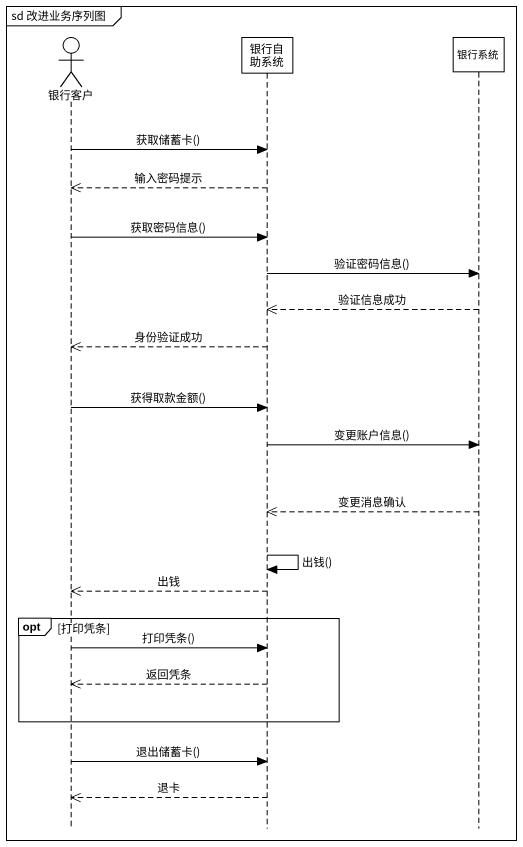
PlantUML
@startuml
mainframe sd 改进业务序列图
hide footbox
actor 银行客户
participant 银行自助系统
participant 银行系统

银行客户 -> 银行自助系统 : 获取储蓄卡()
银行自助系统 -->> 银行客户 : 输入密码提示
银行客户 -> 银行自助系统 : 获取密码信息()
银行自助系统 -> 银行系统 : 验证密码信息()
银行系统 -->> 银行自助系统 : 验证信息成功
银行自助系统 -->> 银行客户 : 身份验证成功
银行客户 -> 银行自助系统 : 获得取款金额()
银行自助系统 -> 银行系统 : 变更账户信息()
银行系统 -->> 银行自助系统 : 变更消息确认
银行自助系统 -> 银行自助系统 : 出钱()
银行自助系统 -->> 银行客户 : 出钱
opt 打印凭条
  银行客户 -> 银行自助系统 : 打印凭条()
  银行自助系统 -->> 银行客户 : 返回凭条
end
银行客户 -> 银行自助系统 : 退出储蓄卡()
银行自助系统 -->> 银行客户 : 退卡
@enduml
